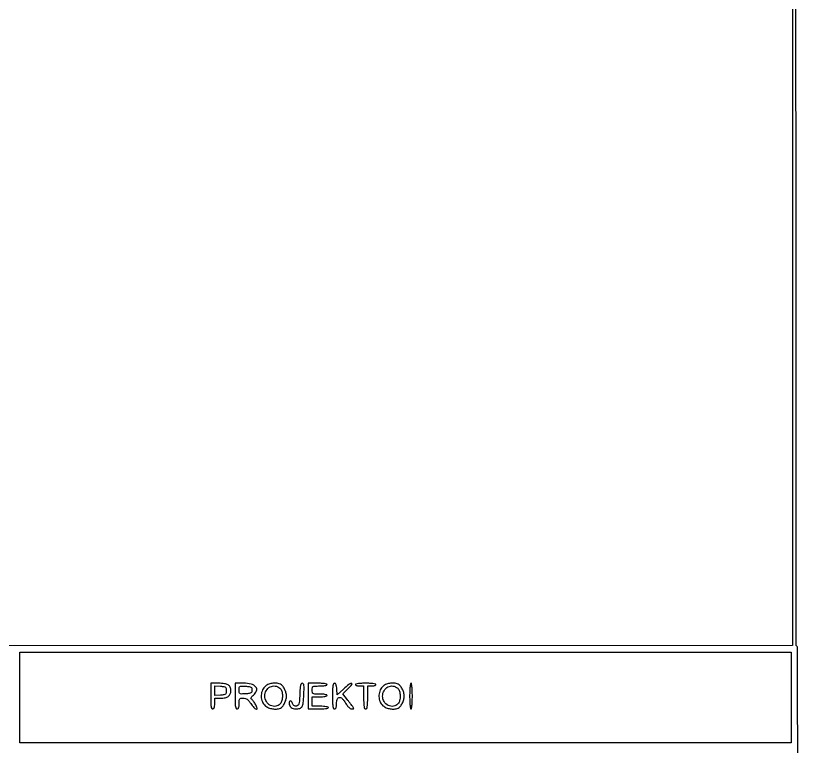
# Model space of a CAD drawing. Extents: x 0 to 836, y 5 to 589.
# Drawn here: x 786.7 to 836.1, y 48.52 to 94.18 of the extents above; entities that cross this region are included whole.
import ezdxf

# ---------------------------------------------------------------- set-up
doc = ezdxf.new("R2010")
doc.units = 0
doc.header["$MEASUREMENT"] = 0

msp = doc.modelspace()

# ---------------------------------------------------------------- linework, layer by layer
for points in [[(201.712326, 537.783562, -0.000001), (217.055896, 537.76491, -0.426088)], [(546.957638, 269.095817, -0.000001), (546.976289, 285.583213, -0.415883)], [(420.497259, 588.710259, 0.000013), (261.145696, 588.714318, 0.000021), (126.989856, 588.708632)], [(718.0002, 320.588723, -0.000011), (717.997333, 194.273324, -0.000202)], [(604.852986, 529.408162, -0.000002), (620.423836, 529.389509, -0.550615)], [(308.18842, 529.408162, -0.000002), (322.638019, 529.38951, -0.415836)], [(531.796111, 538.074638, -0.000002), (517.6951, 538.093291, -0.426056)], [(413.368417, 538.074638, -0.000002), (399.676779, 538.093291, -0.415815)], [(693.315638, 481.579418, -0.000002), (693.334294, 494.031443, -0.550517)], [(693.109162, 421.684687, -0.000002), (693.090507, 409.236574, -0.415775)], [(420.462, 4.7376), (836.1018, 4.7376), (836.1018, 4.9491, 0.047675), (836.091092, 5.061147, 0.173074), (836.05527, 5.121825, 0.144586), (835.98451, 5.152374, 0.030103), (835.848, 5.1606), (835.5942, 5.1606), (835.5942, 29.943407, 0.000223), (835.589332, 40.867792, 0.000628), (835.572933, 48.504221, 0.000026), (835.551504, 54.703733, 0.258997), (835.509671, 54.778456, -0.259848), (835.46748, 54.854103), (835.446278, 121.592707, -0.000059), (835.429914, 203.53197, -0.00002), (835.42504, 321.569549)], [(420.2505, 588.3084), (835.2558, 588.3084), (835.2558, 342.125004), (835.2558, 95.941608), (834.226362, 95.917854, 0.005656), (833.744752, 95.901288, 0.018842), (833.42937, 95.874932, 0.021618), (833.219886, 95.840203, 0.266746), (833.161812, 95.78835, 0.435089), (833.190699, 95.735497, 0.036882), (833.361226, 95.705153, 0.021253), (833.660636, 95.687207, 0.004341), (834.19125, 95.6826), (835.2558, 95.6826), (835.2558, 75.251752), (835.2558, 54.820903), (766.24335, 54.799702), (697.2309, 54.7785), (697.209608, 29.96955), (697.188315, 5.1606), (351.216758, 5.1606)], [(718.148241, 147.565102, 0.000075), (718.164575, 211.571705, 0.000026), (718.1694, 303.889409)], [(717.979042, 153.570589, -0.000014), (717.95733, 128.915092, -0.566366)]]:
    msp.add_lwpolyline(points, format="xyb")
msp.add_lwpolyline([(835.1712, 51.5637), (835.1712, 48.7296), (811.0602, 48.7296), (786.9492, 48.7296), (786.9492, 51.5637), (786.9492, 54.3978), (811.0602, 54.3978), (835.1712, 54.3978)], close=True)
for points in [[(798.8778, 51.6483, 0.005528), (798.882533, 51.220205, 0.033635), (798.902289, 50.9997, 0.080293), (798.940288, 50.883813, 0.280451), (799.0047, 50.8446, 0.176579), (799.062638, 50.86572, 0.128937), (799.102519, 50.92215, 0.069535), (799.125121, 51.02326, 0.020272), (799.1316, 51.183), (799.1316, 51.5214), (799.506257, 51.5214, 0.051732), (799.784934, 51.550311, 0.105764), (799.984899, 51.639008, 0.131608), (800.104163, 51.786236, 0.105169), (800.1468, 51.9867, 0.107728), (800.100241, 52.200286, 0.150241), (799.97101, 52.345419, 0.10253), (799.739787, 52.42739, 0.034099), (799.379357, 52.452), (798.8778, 52.452)], [(800.4006, 51.6483, 0.005528), (800.405333, 51.220205, 0.033635), (800.425089, 50.9997, 0.080293), (800.463088, 50.883813, 0.280451), (800.5275, 50.8446, 0.176579), (800.585438, 50.86572, 0.128937), (800.625319, 50.92215, 0.069535), (800.647921, 51.02326, 0.020272), (800.6544, 51.183, -0.015748), (800.660891, 51.389051, -0.145576), (800.691337, 51.471916, -0.200658), (800.757719, 51.511124, -0.034378), (800.907, 51.5214, -0.062809), (801.043905, 51.504134, -0.091902), (801.153821, 51.453165, -0.069472), (801.258467, 51.354458, -0.022821), (801.383542, 51.183, 0.033795), (801.576091, 50.93085, 0.152616), (801.732293, 50.835475, 0.579224), (801.787186, 50.892533, 0.061819), (801.695533, 51.104904, 0.013526), (801.629321, 51.210995, 0.013097), (801.556782, 51.314519, 0.013122), (801.488232, 51.402186, 0.046113), (801.437806, 51.452952, -0.119566), (801.399829, 51.504368, -0.201016), (801.399753, 51.557208, -0.105215), (801.442944, 51.619673, -0.022419), (801.543556, 51.706388, 0.133129), (801.740708, 51.971416, 0.273864), (801.701009, 52.217816, 0.163316), (801.412624, 52.395684, 0.057285), (800.922689, 52.452), (800.4006, 52.452)], [(802.255397, 52.233684, 0.104926), (802.08812, 51.957825, 0.091061), (802.036026, 51.623097, 0.093028), (802.106275, 51.297898, 0.116056), (802.287668, 51.048775, 0.078067), (802.487331, 50.925107, 0.059908), (802.73434, 50.854331, 0.059279), (802.993981, 50.843689, 0.072364), (803.23091, 50.897152, 0.135661), (803.362554, 50.994368, 0.048022), (803.489937, 51.193512, 0.047053), (803.584043, 51.429765, 0.071378), (803.6154, 51.6483, 0.071378), (803.584043, 51.866835, 0.047053), (803.489937, 52.103088, 0.048022), (803.362554, 52.302232, 0.135661), (803.23091, 52.399448, 0.071336), (802.972536, 52.458305, 0.062547), (802.69574, 52.446289, 0.065343), (802.442946, 52.368418, 0.097126)], [(804.443671, 51.75405, -0.005632), (804.424163, 51.334392, -0.055454), (804.394533, 51.16023, -0.15547), (804.336798, 51.073585, -0.134055), (804.236016, 51.030018, -0.066398), (804.151538, 51.029266, -0.108453), (804.08428, 51.053039, -0.109283), (804.0335, 51.102628, -0.068165), (803.997665, 51.178068, 0.0663), (803.939347, 51.302028, 0.227942), (803.865597, 51.347288, 0.333772), (803.806333, 51.311595, 0.096401), (803.7846, 51.19992, 0.103045), (803.814662, 51.0556, 0.115067), (803.899374, 50.941789, 0.104509), (804.033155, 50.86982, 0.072952), (804.20337, 50.845895, 0.074585), (804.453495, 50.884952, 0.190443), (804.593654, 50.998333, 0.103784), (804.667221, 51.230053, 0.014828), (804.702731, 51.729804, 0.005606), (804.714701, 52.127728, 0.039925), (804.702965, 52.320049, 0.110612), (804.666626, 52.416277, 0.252517), (804.600403, 52.452, 0.248803), (804.533016, 52.416255, 0.093898), (804.489327, 52.315222, 0.039536), (804.461714, 52.121887, 0.006911)], [(804.969, 51.6483), (804.969, 50.8446), (805.6035, 50.8446, 0.011522), (805.855399, 50.850406, 0.02162), (806.058225, 50.86857, 0.018508), (806.209841, 50.894528, 0.354925), (806.238, 50.9292, 0.339565), (806.212347, 50.962618, 0.024068), (806.08995, 50.989125, 0.025878), (805.92636, 51.007757, 0.015416), (805.7304, 51.0138), (805.2228, 51.0138), (805.2228, 51.3099), (805.2228, 51.606), (805.6881, 51.606, 0.017105), (805.866466, 51.612104, 0.027868), (806.016718, 51.630851, 0.026982), (806.128691, 51.657519, 0.332234), (806.1534, 51.6906, 0.332234), (806.128691, 51.723681, 0.026982), (806.016718, 51.750349, 0.027868), (805.866466, 51.769096, 0.017105), (805.6881, 51.7752, -0.008002), (805.385021, 51.780051, -0.11737), (805.282725, 51.807886, -0.230406), (805.235665, 51.874009, -0.041432), (805.2228, 52.029, -0.041432), (805.235665, 52.183991, -0.230406), (805.282725, 52.250114, -0.11737), (805.385021, 52.277949, -0.008002), (805.6881, 52.2828, 0.017105), (805.866466, 52.288904, 0.027868), (806.016718, 52.307651, 0.026982), (806.128691, 52.334319, 0.332234), (806.1534, 52.3674, 0.350432), (806.125995, 52.4017, 0.020168), (805.9842, 52.427829, 0.022889), (805.794441, 52.446126, 0.01259), (805.5612, 52.452), (804.969, 52.452)], [(806.4918, 51.6483, 0.005528), (806.496533, 51.220205, 0.033635), (806.516289, 50.9997, 0.080293), (806.554288, 50.883813, 0.280451), (806.6187, 50.8446, 0.173961), (806.676386, 50.865297, 0.129231), (806.716301, 50.920641, 0.070839), (806.739035, 51.019365, 0.021226), (806.7456, 51.173949, -0.026232), (806.753543, 51.32525, -0.060275), (806.778982, 51.436236, -0.085795), (806.82205, 51.512004, -0.129806), (806.883249, 51.556118, -0.166859), (806.988394, 51.559877, -0.113775), (807.093019, 51.499763, -0.055264), (807.217554, 51.355546, -0.011734), (807.399254, 51.07725, 0.045635), (807.466376, 50.988247, 0.045698), (807.548501, 50.912941, 0.049703), (807.632617, 50.861201, 0.113515), (807.704799, 50.8446, 0.036135), (807.776801, 50.84981, 0.194007), (807.810102, 50.869221, 0.26788), (807.814525, 50.901457, 0.064127), (807.78684, 50.95035, 0.002119), (807.740122, 51.012122, 0.00034), (807.648279, 51.132325, 0.000376), (807.5399, 51.27375, 0.000329), (807.426467, 51.421339), (807.145371, 51.786578), (807.470255, 52.119289, 0.023975), (807.704426, 52.38331, 0.66234), (807.672189, 52.443402, 0.148885), (807.504252, 52.374921, 0.015451), (807.178061, 52.09245), (806.7879, 51.7329), (806.761886, 52.09245, 0.021194), (806.743296, 52.253939, 0.058471), (806.712378, 52.364028, 0.098074), (806.669303, 52.428903, 0.199886), (806.613836, 52.452, 0.292644), (806.552502, 52.41274, 0.070448), (806.516161, 52.291561, 0.031923), (806.496627, 52.067246, 0.005761)], [(807.93, 52.3674, 0.254951), (807.947729, 52.334891, 0.06271), (808.004554, 52.307651, 0.048861), (808.086573, 52.288956, 0.031626), (808.1838, 52.2828), (808.4376, 52.2828), (808.4376, 51.5637, 0.00643), (808.442475, 51.184614, 0.037256), (808.462482, 50.9856, 0.088943), (808.500883, 50.881079, 0.266366), (808.5645, 50.8446, 0.266366), (808.628117, 50.881079, 0.088943), (808.666518, 50.9856, 0.037256), (808.686525, 51.184614, 0.00643), (808.6914, 51.5637), (808.6914, 52.2828), (808.9452, 52.2828, 0.031626), (809.042427, 52.288956, 0.048861), (809.124446, 52.307651, 0.06271), (809.181271, 52.334891, 0.254951), (809.199, 52.3674, 0.354925), (809.170841, 52.402072, 0.018508), (809.019225, 52.42803, 0.02162), (808.816399, 52.446194, 0.011522), (808.5645, 52.452, 0.011522), (808.312601, 52.446194, 0.02162), (808.109775, 52.42803, 0.018508), (807.958159, 52.402072, 0.354925)], [(809.615597, 52.233684, 0.104926), (809.44832, 51.957825, 0.091061), (809.396226, 51.623097, 0.093028), (809.466475, 51.297898, 0.116056), (809.647868, 51.048775, 0.078067), (809.847531, 50.925107, 0.059908), (810.09454, 50.854331, 0.059279), (810.354181, 50.843689, 0.072364), (810.59111, 50.897152, 0.135661), (810.722754, 50.994368, 0.048022), (810.850137, 51.193512, 0.047053), (810.944243, 51.429765, 0.071378), (810.9756, 51.6483, 0.071378), (810.944243, 51.866835, 0.047053), (810.850137, 52.103088, 0.048022), (810.722754, 52.302232, 0.135661), (810.59111, 52.399448, 0.071336), (810.332736, 52.458305, 0.062547), (810.05594, 52.446289, 0.065343), (809.803146, 52.368418, 0.097126)], [(811.314, 51.6483, 0.008575), (811.319602, 51.321693, 0.017647), (811.337376, 51.066675, 0.013417), (811.362745, 50.875178, 0.368504), (811.3986, 50.8446, 0.368504), (811.434455, 50.875178, 0.013417), (811.459824, 51.066675, 0.017647), (811.477598, 51.321693, 0.008575), (811.4832, 51.6483, 0.008575), (811.477598, 51.974907, 0.017647), (811.459824, 52.229925, 0.013417), (811.434455, 52.421422, 0.368504), (811.3986, 52.452, 0.368504), (811.362745, 52.421422, 0.013417), (811.337376, 52.229925, 0.017647), (811.319602, 51.974907, 0.008575)], [(799.8507, 51.9867, -0.038508), (799.839207, 51.837696, -0.191157), (799.79742, 51.766655, -0.13272), (799.708489, 51.729324, -0.015327), (799.49115, 51.706886), (799.1316, 51.680871), (799.1316, 51.9867), (799.1316, 52.292529), (799.49115, 52.266514, -0.015327), (799.708489, 52.244076, -0.13272), (799.79742, 52.206745, -0.191157), (799.839207, 52.135704, -0.038508)], [(801.4581, 52.029, -0.065496), (801.442537, 51.910705, -0.196417), (801.394186, 51.847038, -0.10503), (801.292604, 51.812911, -0.012683), (801.05625, 51.791715, -0.009569), (800.794205, 51.77993, -0.140717), (800.705784, 51.802865, -0.232463), (800.664515, 51.865775, -0.030954), (800.6544, 52.029, -0.030954), (800.664515, 52.192225, -0.232463), (800.705784, 52.255135, -0.140717), (800.794205, 52.27807, -0.009569), (801.05625, 52.266285, -0.012683), (801.292604, 52.245089, -0.10503), (801.394186, 52.210962, -0.196417), (801.442537, 52.147295, -0.065496)], [(803.206889, 52.142788, -0.143586), (803.320681, 51.957193, -0.062506), (803.361398, 51.668127, -0.06197), (803.329218, 51.373236, -0.12644), (803.221588, 51.168511, -0.170246), (802.940564, 51.015726, -0.157348), (802.615112, 51.065386, -0.142538), (802.357241, 51.304047, -0.136055), (802.2618, 51.6483, -0.129123), (802.351159, 51.988553, -0.144773), (802.593744, 52.223592, -0.154975), (802.91175, 52.279669, -0.151802)], [(810.567089, 52.142788, -0.143586), (810.680881, 51.957193, -0.062506), (810.721598, 51.668127, -0.06197), (810.689418, 51.373236, -0.12644), (810.581788, 51.168511, -0.170246), (810.300764, 51.015726, -0.157348), (809.975312, 51.065386, -0.142538), (809.717441, 51.304047, -0.136055), (809.622, 51.6483, -0.129123), (809.711359, 51.988553, -0.144773), (809.953944, 52.223592, -0.154975), (810.27195, 52.279669, -0.151802)]]:
    msp.add_lwpolyline(points, format="xyb", close=True)

doc.saveas('drawing.dxf')
